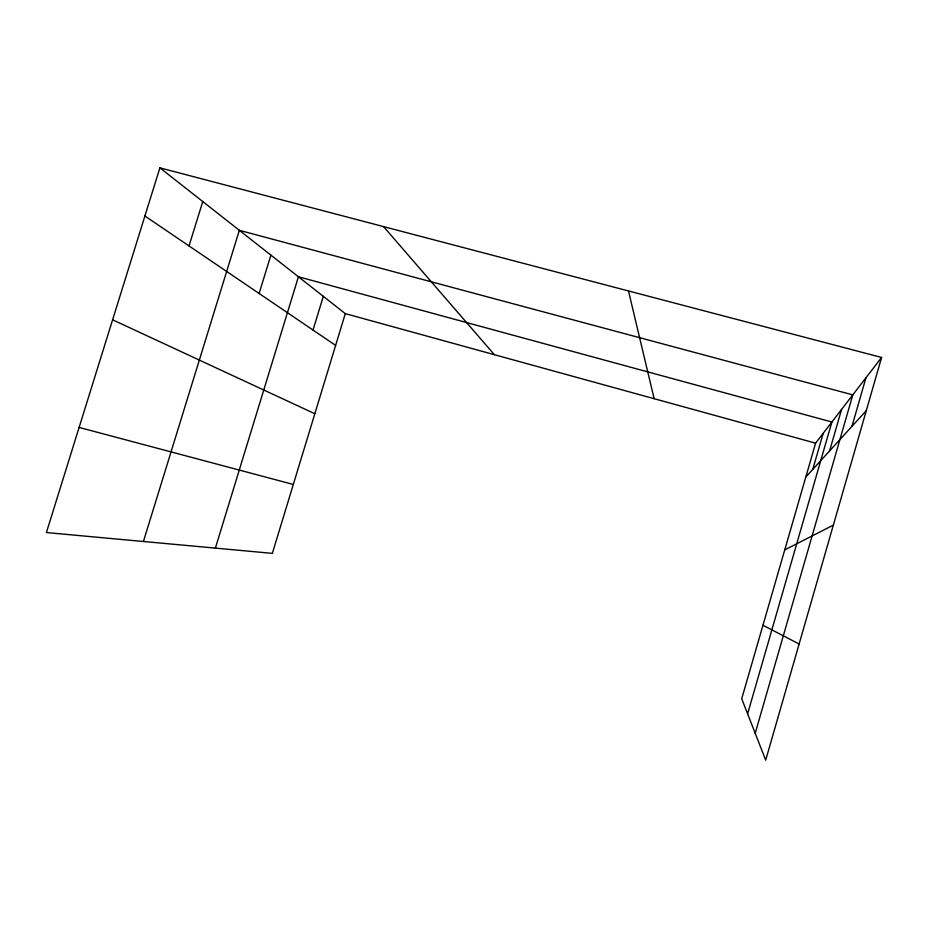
<?xml version="1.0" encoding="UTF-8"?>
<svg xmlns="http://www.w3.org/2000/svg" width="928" height="928" viewBox="0 0 928 928"><rect width="100%" height="100%" fill="white"/><g stroke="black" fill="none" stroke-linecap="round" stroke-linejoin="round"><path stroke-width="1.39" d="M881.6 357.466L815.596 443.166L741.716 698.761L765.693 760.16L881.6 357.466L159.894 167.84L46.4 532.556L272.345 553.366L345.297 313.629L159.894 167.84M812.777 469.371L823.206 433.295M747.608 713.864L831.882 422.02L298.422 276.764L215.377 548.123M829.609 450.892L841.568 409.445M755.206 733.294L852.786 394.876L239.343 230.306L143.422 541.488M851.962 426.358L865.952 377.789M313.026 330.055L323.315 296.334M259.121 293.48L270.906 255.119M189.022 245.932L202.768 201.55M805.817 477.015L866.311 410.605M784.752 549.875L833.332 525.155M79.112 427.425L293.318 484.451M345.297 313.629L815.596 443.166M112.601 319.8L314.836 413.737M762.967 625.263L799.124 644.009M144.907 216.004L335.634 345.39M383.566 226.606L494.357 354.682M628.488 290.963L654.136 398.692"/></g></svg>
